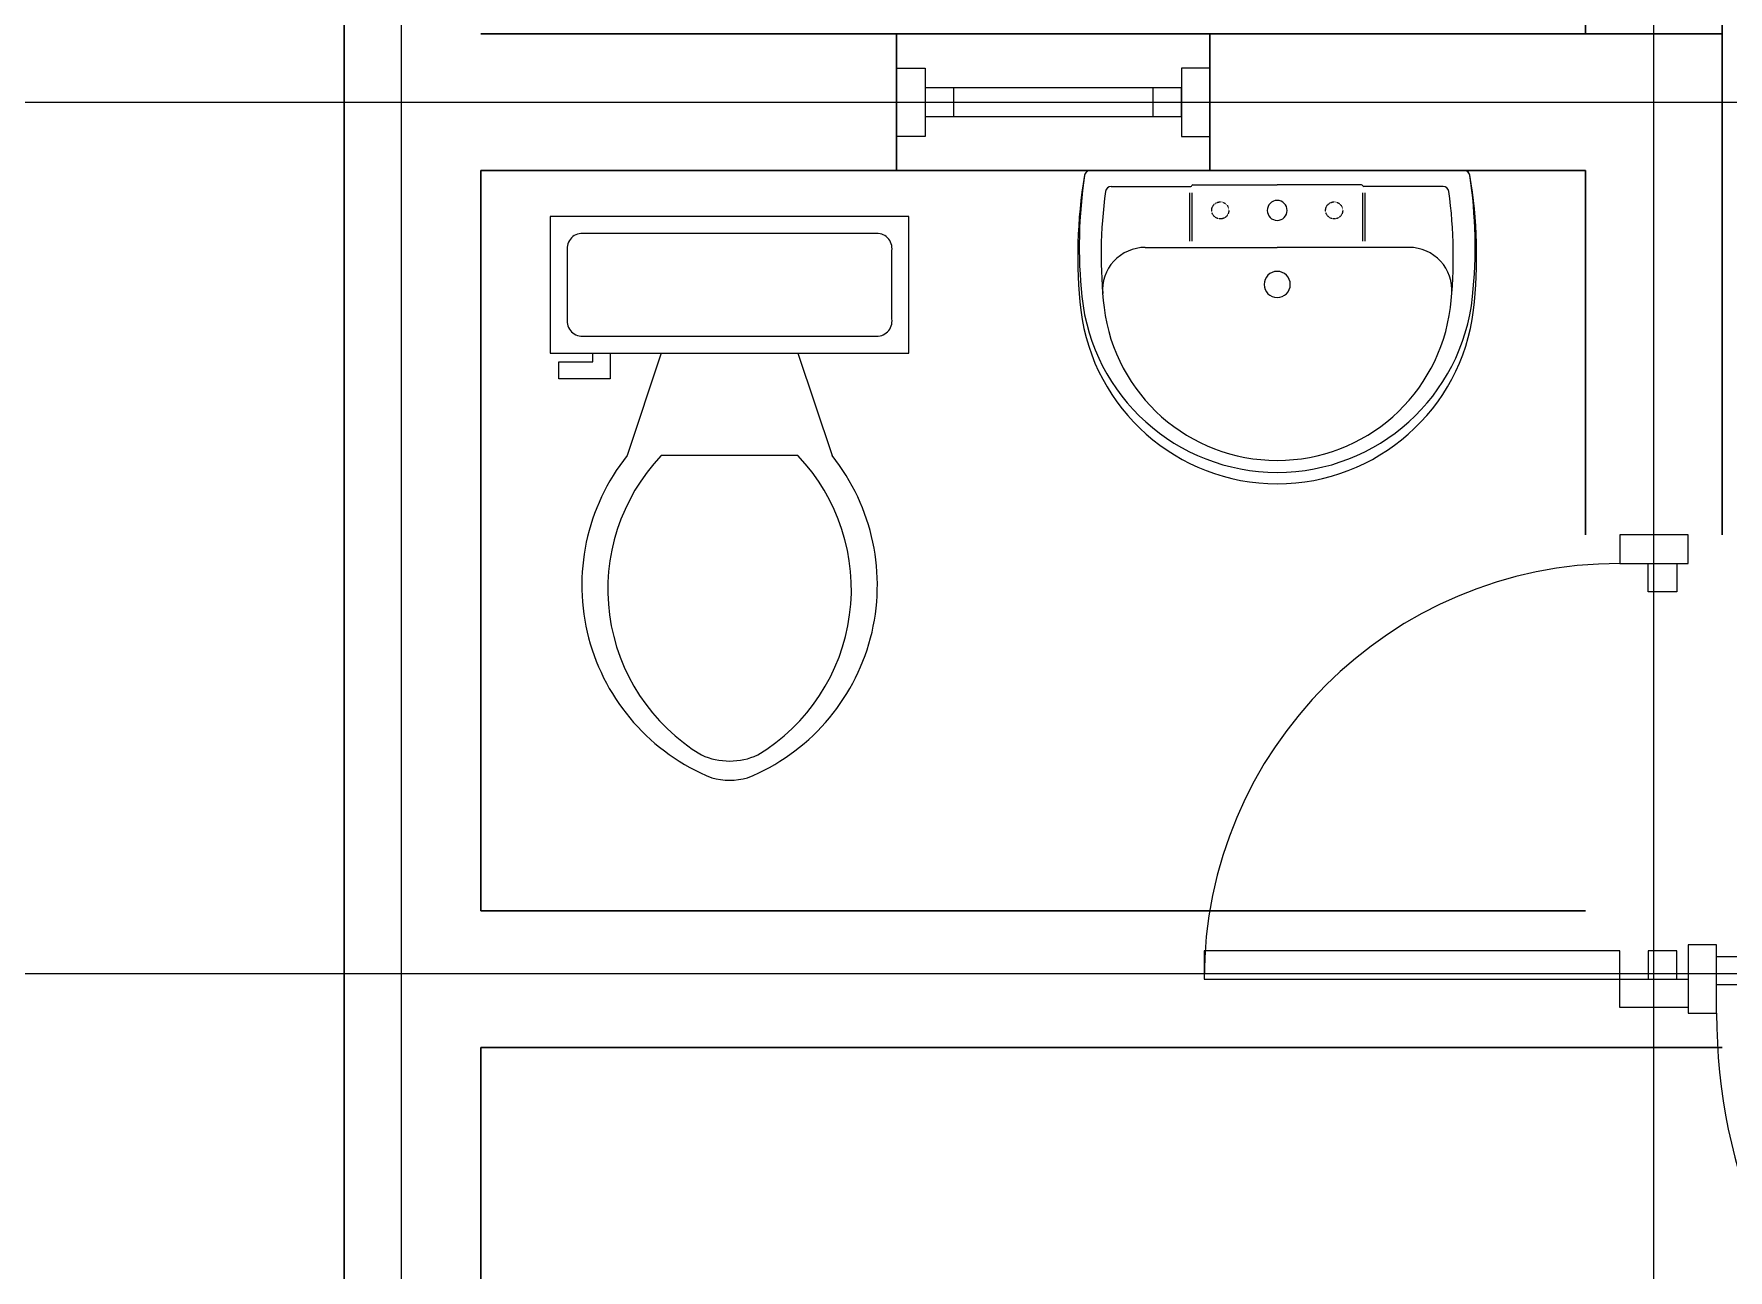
# Model space of a CAD drawing. Header units: metres. Extents: x 68508 to 226087, y -5893 to 20329.
# Drawn here: x 185803 to 188778, y 3963 to 6134 of the extents above; entities that cross this region are included whole.
import ezdxf

# ---------------------------------------------------------------- set-up
doc = ezdxf.new("R2010")
doc.units = ezdxf.units.M
doc.header["$LTSCALE"] = 0.05
doc.linetypes.add('RAYITAS', pattern=[0.375, 0.25, -0.125])
for name, color, linetype, lineweight in [('A314G', 151, 'Continuous', 25), ('A315G', 31, 'Continuous', 25), ('Acotado', 251, 'Continuous', 15), ('muro', 7, 'Continuous', 30)]:
    doc.layers.add(name, color=color, linetype=linetype, lineweight=lineweight)
doc.layers.add('Varios', color=7, linetype='Continuous')

# ---------------------------------------------------------------- blocks, each defined once
blk = doc.blocks.new('*U83')
at = {"layer": 'muro', "color": 7, "linetype": 'Continuous', "lineweight": 30}
for p, q in [((2.91, 0.12), (-0.12, 0.12)), ((3.07, 0.12), (2.91, 0.12)), ((0.12, -0.12), (2.79, -0.12)), ((3.03, -0.12), (3.07, -0.12))]:
    blk.add_line(p, q, dxfattribs=at)
blk = doc.blocks.new('*U84')
at = {"layer": 'muro', "color": 7, "linetype": 'Continuous', "lineweight": 30}
for p, q in [((1.3799, 0.12), (0, 0.12)), ((0, -0.12), (1.26, -0.12))]:
    blk.add_line(p, q, dxfattribs=at)
blk = doc.blocks.new('*U85')
at = {"layer": 'muro', "color": 7, "linetype": 'Continuous', "lineweight": 30}
for p, q in [((0.85, 0.12), (0.1198, 0.12)), ((0.85, -0.12), (0.85, 0.12)), ((1.4, 0.12), (0.85, 0.12)), ((1.4, 0.12), (1.4, -0.12)), ((2.3, 0.12), (1.4, 0.12)), ((0.12, -0.12), (0.85, -0.12)), ((0.85, -0.12), (1.4, -0.12)), ((1.4, -0.12), (2.06, -0.12))]:
    blk.add_line(p, q, dxfattribs=at)
blk = doc.blocks.new('*U86')
at = {"layer": 'muro', "color": 7, "linetype": 'Continuous', "lineweight": 30}
for p, q in [((0.76, 0.12), (-0.12, 0.12)), ((0.12, -0.12), (0.76, -0.12))]:
    blk.add_line(p, q, dxfattribs=at)
blk = doc.blocks.new('*U87')
at = {"layer": 'muro', "color": 7, "linetype": 'Continuous', "lineweight": 30}
for p, q in [((2.06, 0.12), (-0.12, 0.12)), ((0.12, -0.12), (2.06, -0.12))]:
    blk.add_line(p, q, dxfattribs=at)
blk = doc.blocks.new('*U88')
at = {"layer": 'A315G', "color": 31, "linetype": 'Continuous', "lineweight": 25}
for points in [[(0.05, 0.12), (0.1, 0.12), (0.1, 0.85), (0.05, 0.85)], [(0.05, 0), (0, 0), (0, 0.12), (0.05, 0.12)], [(0.78, 0), (0.83, 0), (0.83, 0.12), (0.78, 0.12)], [(0.05, 0.02), (0.1, 0.02), (0.1, 0.07), (0.05, 0.07)], [(0.78, 0.02), (0.73, 0.02), (0.73, 0.07), (0.78, 0.07)]]:
    blk.add_lwpolyline(points, close=True, dxfattribs=at)
blk.add_arc((0.05, 0.12), 0.73, 0, 90, dxfattribs=at)
blk = doc.blocks.new('*U91')
at = {"layer": 'A315G', "color": 31, "linetype": 'Continuous', "lineweight": 25}
for points in [[(0.05, 0.12), (0.1, 0.12), (0.1, 1.13), (0.05, 1.13)], [(0.05, 0), (0, 0), (0, 0.12), (0.05, 0.12)], [(1.06, 0), (1.11, 0), (1.11, 0.12), (1.06, 0.12)], [(0.05, 0.02), (0.1, 0.02), (0.1, 0.07), (0.05, 0.07)], [(1.06, 0.02), (1.01, 0.02), (1.01, 0.07), (1.06, 0.07)]]:
    blk.add_lwpolyline(points, close=True, dxfattribs=at)
blk.add_arc((0.05, 0.12), 1.01, 0, 90, dxfattribs=at)
blk = doc.blocks.new('*U106')
at = {"layer": 'muro', "color": 7, "linetype": 'Continuous', "lineweight": 30}
blk.add_line((7.462, -0.12), (10.4594, -0.12), dxfattribs=at)
blk = doc.blocks.new('*U119')
at = {"layer": 'muro', "color": 7, "linetype": 'Continuous', "lineweight": 30}
for p, q in [((2.8775, 0.12), (0.12, 0.12)), ((0, -0.12), (2.8775, -0.12))]:
    blk.add_line(p, q, dxfattribs=at)
blk = doc.blocks.new('*U121')
at = {"layer": 'A314G', "color": 151, "linetype": 'Continuous', "lineweight": 25}
for p, q in [((0.1, 0.085, -1), (0.1, 0.035, -1)), ((0.1, 0.06, -1), (0.45, 0.06, -1)), ((0.45, 0.085, -1), (0.45, 0.035, -1))]:
    blk.add_line(p, q, dxfattribs=at)
at = {"layer": 'A314G', "color": 151, "linetype": 'Continuous', "lineweight": 25, "elevation": -1}
for points in [[(0.05, 0), (0, 0), (0, 0.12), (0.05, 0.12)], [(0.5, 0), (0.55, 0), (0.55, 0.12), (0.5, 0.12)], [(0.05, 0.085), (0.05, 0.035), (0.5, 0.035), (0.5, 0.085)]]:
    blk.add_lwpolyline(points, close=True, dxfattribs=at)
blk = doc.blocks.new('Toilet - top')
for p, q in [((9.5, -6), (9.5, -2)), ((-10, -8.5), (-8, -8.5)), ((-10, -9.5), (-10, -8.5)), ((-8, -8.5), (-8, -8)), ((-7, -8), (-7, -9.5)), ((-4, -8), (-6, -14)), ((4, -8), (6, -14)), ((-7, -9.5), (-10, -9.5)), ((4, -14), (-4, -14))]:
    blk.add_line(p, q)
blk.add_lwpolyline([(10.5, -8), (10.5, 0), (-10.5, 0), (-10.5, -8)], close=True)
for points in [[(8.5, -1), (-8.5, -1)], [(-9.5, -2), (-9.5, -6)], [(-8.5, -7), (8.5, -7)]]:
    blk.add_lwpolyline(points)
for centre, radius, start, end in [((-8.625, -1.875), 0.884, 81.8699, 188.1301), ((8.625, -1.875), 0.884, 351.8699, 98.1301), ((-8.625, -6.125), 0.884, 171.8699, 278.1301), ((8.625, -6.125), 0.884, 261.8699, 8.1301), ((3.52, -21.58), 12.169, 141.46911, 247.97143), ((4.2, -21.817), 11.329, 136.36773, 238.94682), ((-3.519, -21.58), 12.169, 292.02843, 38.53071), ((-4.2, -21.817), 11.329, 301.05301, 43.63209), ((0, -27.876), 4, 245.73182, 294.26817), ((0, -29), 4, 254.86053, 285.13947)]:
    blk.add_arc(centre, radius, start, end)

msp = doc.modelspace()

# ---------------------------------------------------------------- linework, layer by layer
for p in [(187657.29, 5894.2), (188314.463, 5894.2)]:
    msp.add_line(p, (187985.877, 5894.2))
for centre, radius, start, end in [((187657.29, 5884.2), 10, 90, 170.43614), ((187657.452, 5884.2), 10, 90, 171.523665), ((188314.301, 5884.2), 10, 8.476335, 90), ((188314.463, 5884.2), 10, 9.56386, 90), ((187694.442, 5856.2), 10, 90, 171.973641), ((187834.004, 5868.2), 2, 270, 345.522488), ((188133.877, 5867.2), 2, 14.477512, 90), ((188137.75, 5868.2), 2, 194.477512, 270), ((188277.311, 5856.2), 10, 8.026359, 90)]:
    msp.add_arc(centre, radius, start, end)
at = {"layer": 'Acotado'}
for p, q in [((186447.768, 19093.7), (186447.768, -4893.3)), ((188647.538, 1564.2), (188647.538, 19093.7)), ((183827.309, 6014.2), (196842.538, 6014.2)), ((183827.309, 4484.2), (196842.538, 4484.2))]:
    msp.add_line(p, q, dxfattribs=at)
at = {"layer": 'Varios'}
for p, q in [((187694.442, 5866.2), (187834.004, 5866.2)), ((187837.877, 5869.2), (187985.877, 5869.2)), ((188133.877, 5869.2), (187985.877, 5869.2)), ((188277.311, 5866.2), (188137.75, 5866.2)), ((187831.877, 5855.262), (187831.877, 5770.14)), ((187835.877, 5855.262), (187835.877, 5770.14)), ((188135.877, 5855.262), (188135.877, 5770.14)), ((188139.877, 5855.262), (188139.877, 5770.14)), ((187754.107, 5759.2), (187985.877, 5759.2)), ((188217.646, 5759.2), (187985.877, 5759.2))]:
    msp.add_line(p, q, dxfattribs=at)
at = {"layer": 'Varios', "linetype": 'RAYITAS'}
for centre in [(187885.877, 5824.2), (188085.877, 5824.2)]:
    msp.add_circle(centre, 15, dxfattribs=at)
at = {"layer": 'Varios'}
for centre, radius, start, end in [((188485.615, 5744.637), 850, 170.43614, 186.473763), ((188488.277, 5760.383), 850, 171.523665, 185.886148), ((187837.877, 5867.2), 2, 90, 165.522488), ((187483.476, 5760.383), 850, 354.113852, 8.476335), ((187486.138, 5744.637), 850, 353.526237, 9.56386), ((188485.615, 5744.637), 809, 171.973641, 186.473763), ((187985.877, 5824.2), 17.5, 90, 270), ((187985.877, 5824.2), 17.5, 270, 90), ((187486.138, 5744.637), 809, 353.526237, 8.026359), ((187754.107, 5684.2), 75, 90, 184.723014), ((188217.646, 5684.2), 75, 355.276986, 90), ((187985.877, 5694.2), 23, 90, 270), ((187985.877, 5694.2), 23, 270, 90), ((187985.877, 5709.2), 345, 185.987256, 270), ((187985.877, 5691.7), 306.5, 187.091323, 270), ((187985.877, 5709.2), 345, 270, 354.012744), ((187985.877, 5691.7), 306.5, 270, 352.908677), ((187985.877, 5691.7), 347.5, 187.091323, 270), ((187985.877, 5691.7), 347.5, 270, 352.908677)]:
    msp.add_arc(centre, radius, start, end, dxfattribs=at)

# ---------------------------------------------------------------- block references
at = {"layer": 'A314G', "color": 151, "linetype": 'Continuous', "lineweight": 25, "xscale": 1000, "yscale": 1000, "zscale": 1000}
msp.add_blockref('*U121', (187317.538, 5954.2, 1000), dxfattribs=at)
at = {"layer": 'muro', "color": 7, "linetype": 'Continuous', "lineweight": 30, "xscale": 1000, "yscale": 1000, "zscale": 1000}
for name, p, rotation in [('*U106', (186447.538, 16473.7), 270.1095572631265), ('*U119', (188647.538, 6014.2), 90), ('*U86', (188647.538, 6014.2), 270), ('*U84', (186467.538, 4634.2), 90), ('*U83', (186467.538, 1564.2), 90), ('*U87', (188647.538, 4474.2), 180)]:
    msp.add_blockref(name, p, dxfattribs=dict(at, rotation=rotation))
msp.add_blockref('*U85', (186467.538, 6014.2), dxfattribs=at)
at = {"layer": 'Varios', "xscale": 30, "yscale": 30, "zscale": 30}
msp.add_blockref('Toilet - top', (187024.223, 5813.54), dxfattribs=at)
at = {"layer": 'Varios', "color": 31, "linetype": 'Continuous', "lineweight": 100, "xscale": 1000, "yscale": 1000, "zscale": 1000}
for name, p, rotation in [('*U88', (188707.538, 4424.2), 90), ('*U91', (189817.538, 4534.2), 180)]:
    msp.add_blockref(name, p, dxfattribs=dict(at, rotation=rotation))

doc.saveas('drawing.dxf')
